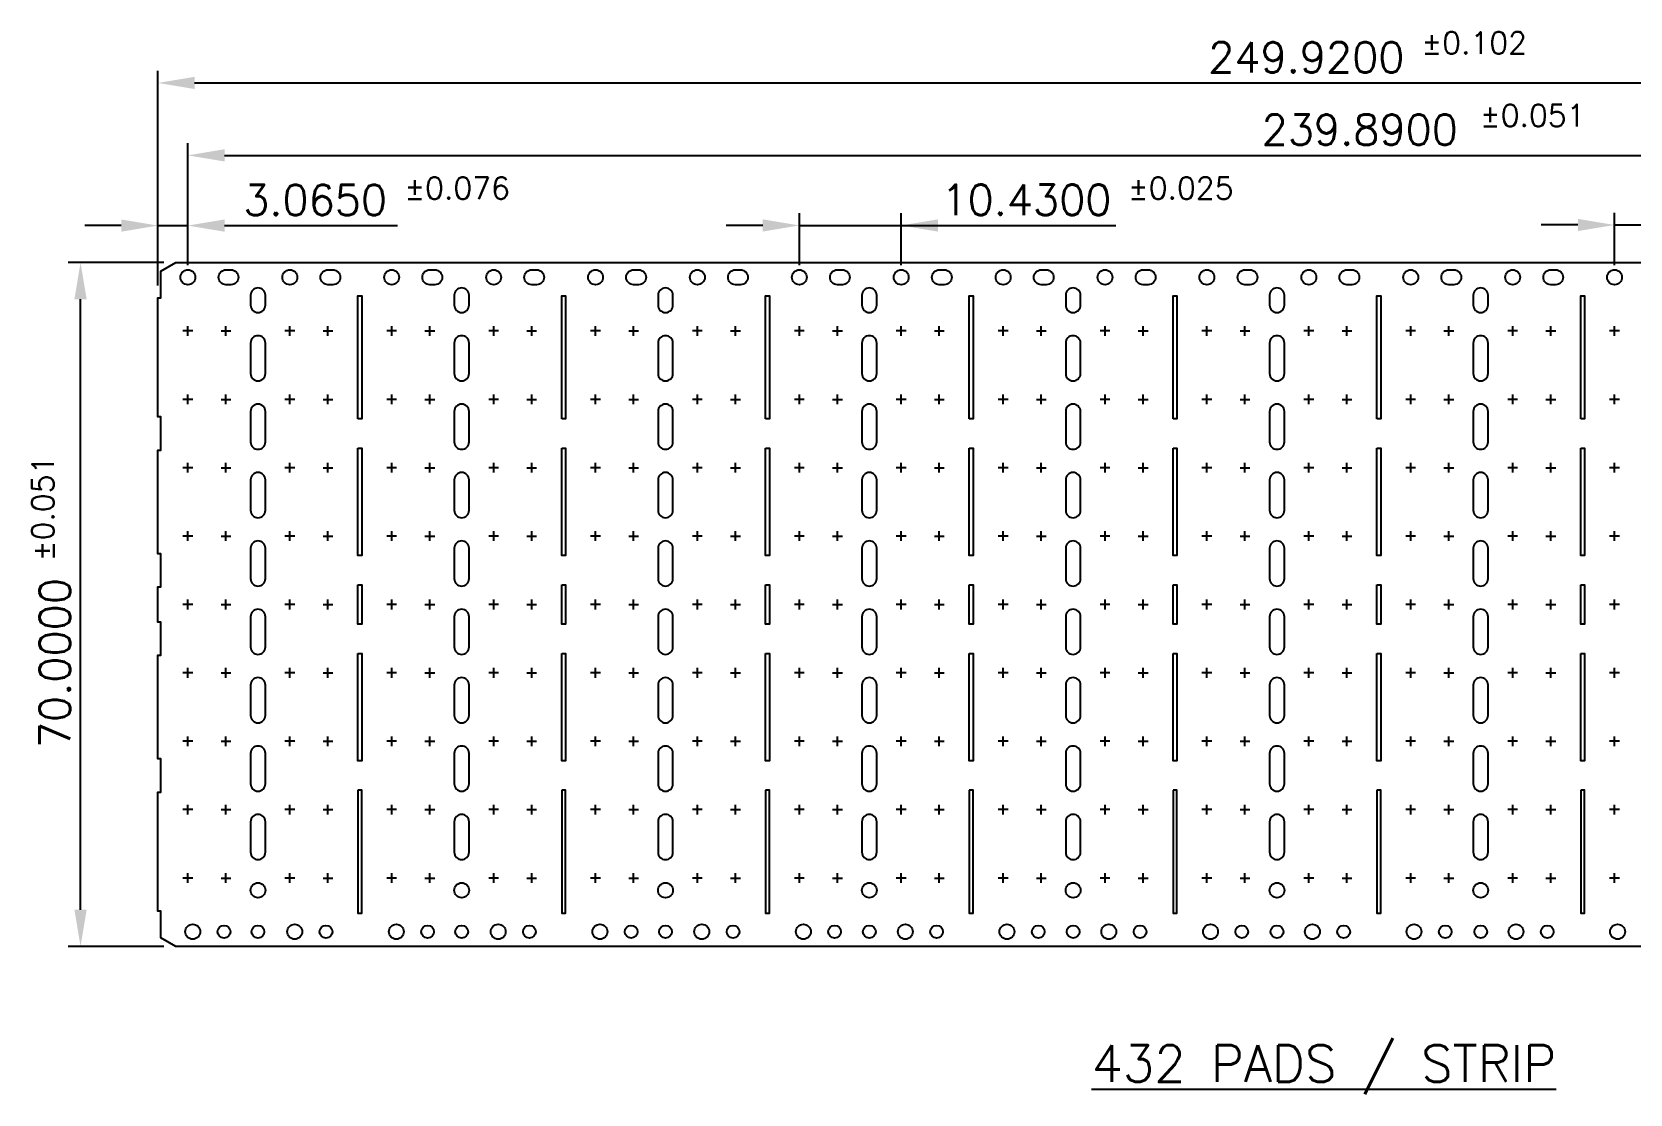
# Model space of a CAD drawing. Extents: x -357 to 49, y -247 to 73.
# Drawn here: x -357 to -226.2, y -247 to -160 of the extents above; entities that cross this region are included whole.
import ezdxf
from ezdxf.lldxf.tags import DXFTag

# ---------------------------------------------------------------- set-up
doc = ezdxf.new("R2010")
doc.units = 0
doc.header["$LTSCALE"] = 20
doc.header["$MEASUREMENT"] = 0
doc.layers.add('CEN', color=1, linetype='CENTER')
doc.layers.add('DIM', color=161, linetype='Continuous')
doc.layers.add('LF', color=7, linetype='Continuous', lineweight=25)
doc.styles.add('SIMPLEX', font='SIMPLEX.shx', dxfattribs={"height": 0.05})
tags = doc.linetypes.add('CENTER', pattern=[2, 1.25, -0.25, 0.25, -0.25]).pattern_tags.tags
tags[10:11] = [DXFTag(74, 4), DXFTag(75, 0), DXFTag(340, '0'), DXFTag(46, 1.0), DXFTag(50, 0.0), DXFTag(44, 0.0), DXFTag(45, 0.0)]
tags[8:9] = [DXFTag(74, 4), DXFTag(75, 0), DXFTag(340, '0'), DXFTag(46, 1.0), DXFTag(50, 0.0), DXFTag(44, 0.0), DXFTag(45, 0.0)]
tags[6:7] = [DXFTag(74, 4), DXFTag(75, 0), DXFTag(340, '0'), DXFTag(46, 1.0), DXFTag(50, 0.0), DXFTag(44, 0.0), DXFTag(45, 0.0)]
tags[4:5] = [DXFTag(74, 4), DXFTag(75, 0), DXFTag(340, '0'), DXFTag(46, 1.0), DXFTag(50, 0.0), DXFTag(44, 0.0), DXFTag(45, 0.0)]

msp = doc.modelspace()

# ---------------------------------------------------------------- linework, layer by layer
at = {"layer": 'CEN'}
for p, q in [((-343.84, -184.49), (-344.64, -184.49)), ((-344.24, -184.89), (-344.24, -184.09)), ((-341.52, -184.49), (-340.72, -184.49)), ((-341.12, -184.89), (-341.12, -184.09)), ((-335.49, -184.49), (-336.29, -184.49)), ((-335.89, -184.89), (-335.89, -184.09)), ((-333.17, -184.49), (-332.37, -184.49)), ((-332.77, -184.89), (-332.77, -184.09)), ((-327.15, -184.49), (-327.95, -184.49)), ((-327.55, -184.89), (-327.55, -184.09)), ((-324.83, -184.49), (-324.03, -184.49)), ((-324.43, -184.89), (-324.43, -184.09)), ((-318.8, -184.49), (-319.6, -184.49)), ((-319.2, -184.89), (-319.2, -184.09)), ((-316.48, -184.49), (-315.68, -184.49)), ((-316.08, -184.89), (-316.08, -184.09)), ((-310.46, -184.49), (-311.26, -184.49)), ((-310.86, -184.89), (-310.86, -184.09)), ((-308.14, -184.49), (-307.34, -184.49)), ((-307.74, -184.89), (-307.74, -184.09)), ((-302.12, -184.49), (-302.92, -184.49)), ((-302.52, -184.89), (-302.52, -184.09)), ((-299.8, -184.49), (-299, -184.49)), ((-299.4, -184.89), (-299.4, -184.09)), ((-293.77, -184.49), (-294.57, -184.49)), ((-294.17, -184.89), (-294.17, -184.09)), ((-291.45, -184.49), (-290.65, -184.49)), ((-291.05, -184.89), (-291.05, -184.09)), ((-285.43, -184.49), (-286.23, -184.49)), ((-285.83, -184.89), (-285.83, -184.09)), ((-283.11, -184.49), (-282.31, -184.49)), ((-282.71, -184.89), (-282.71, -184.09)), ((-277.08, -184.49), (-277.88, -184.49)), ((-277.48, -184.89), (-277.48, -184.09)), ((-274.76, -184.49), (-273.96, -184.49)), ((-274.36, -184.89), (-274.36, -184.09)), ((-268.74, -184.49), (-269.54, -184.49)), ((-269.14, -184.89), (-269.14, -184.09)), ((-266.42, -184.49), (-265.62, -184.49)), ((-266.02, -184.89), (-266.02, -184.09)), ((-260.4, -184.49), (-261.2, -184.49)), ((-260.8, -184.89), (-260.8, -184.09)), ((-258.08, -184.49), (-257.28, -184.49)), ((-257.68, -184.89), (-257.68, -184.09)), ((-252.05, -184.49), (-252.85, -184.49)), ((-252.45, -184.89), (-252.45, -184.09)), ((-249.73, -184.49), (-248.93, -184.49)), ((-249.33, -184.89), (-249.33, -184.09)), ((-243.71, -184.49), (-244.51, -184.49)), ((-244.11, -184.89), (-244.11, -184.09)), ((-241.39, -184.49), (-240.59, -184.49)), ((-240.99, -184.89), (-240.99, -184.09)), ((-235.36, -184.49), (-236.16, -184.49)), ((-235.76, -184.89), (-235.76, -184.09)), ((-233.04, -184.49), (-232.24, -184.49)), ((-232.64, -184.89), (-232.64, -184.09)), ((-227.02, -184.49), (-227.82, -184.49)), ((-227.42, -184.89), (-227.42, -184.09)), ((-344.24, -190.49), (-344.24, -189.69)), ((-341.12, -190.49), (-341.12, -189.69)), ((-335.89, -190.49), (-335.89, -189.69)), ((-332.77, -190.49), (-332.77, -189.69)), ((-327.55, -190.49), (-327.55, -189.69)), ((-324.43, -190.49), (-324.43, -189.69)), ((-319.2, -190.49), (-319.2, -189.69)), ((-316.08, -190.49), (-316.08, -189.69)), ((-310.86, -190.49), (-310.86, -189.69)), ((-307.74, -190.49), (-307.74, -189.69)), ((-302.52, -190.49), (-302.52, -189.69)), ((-299.4, -190.49), (-299.4, -189.69)), ((-294.17, -190.49), (-294.17, -189.69)), ((-291.05, -190.49), (-291.05, -189.69)), ((-285.83, -190.49), (-285.83, -189.69)), ((-282.71, -190.49), (-282.71, -189.69)), ((-277.48, -190.49), (-277.48, -189.69)), ((-274.36, -190.49), (-274.36, -189.69)), ((-269.14, -190.49), (-269.14, -189.69)), ((-266.02, -190.49), (-266.02, -189.69)), ((-260.8, -190.49), (-260.8, -189.69)), ((-257.68, -190.49), (-257.68, -189.69)), ((-252.45, -190.49), (-252.45, -189.69)), ((-249.33, -190.49), (-249.33, -189.69)), ((-244.11, -190.49), (-244.11, -189.69)), ((-240.99, -190.49), (-240.99, -189.69)), ((-235.76, -190.49), (-235.76, -189.69)), ((-232.64, -190.49), (-232.64, -189.69)), ((-227.42, -190.49), (-227.42, -189.69)), ((-343.84, -190.09), (-344.64, -190.09)), ((-341.52, -190.09), (-340.72, -190.09)), ((-335.49, -190.09), (-336.29, -190.09)), ((-333.17, -190.09), (-332.37, -190.09)), ((-327.15, -190.09), (-327.95, -190.09)), ((-324.83, -190.09), (-324.03, -190.09)), ((-318.8, -190.09), (-319.6, -190.09)), ((-316.48, -190.09), (-315.68, -190.09)), ((-310.46, -190.09), (-311.26, -190.09)), ((-308.14, -190.09), (-307.34, -190.09)), ((-302.12, -190.09), (-302.92, -190.09)), ((-299.8, -190.09), (-299, -190.09)), ((-293.77, -190.09), (-294.57, -190.09)), ((-291.45, -190.09), (-290.65, -190.09)), ((-285.43, -190.09), (-286.23, -190.09)), ((-283.11, -190.09), (-282.31, -190.09)), ((-277.08, -190.09), (-277.88, -190.09)), ((-274.76, -190.09), (-273.96, -190.09)), ((-268.74, -190.09), (-269.54, -190.09)), ((-266.42, -190.09), (-265.62, -190.09)), ((-260.4, -190.09), (-261.2, -190.09)), ((-258.08, -190.09), (-257.28, -190.09)), ((-252.05, -190.09), (-252.85, -190.09)), ((-249.73, -190.09), (-248.93, -190.09)), ((-243.71, -190.09), (-244.51, -190.09)), ((-241.39, -190.09), (-240.59, -190.09)), ((-235.36, -190.09), (-236.16, -190.09)), ((-233.04, -190.09), (-232.24, -190.09)), ((-227.02, -190.09), (-227.82, -190.09)), ((-343.84, -195.69), (-344.64, -195.69)), ((-344.24, -196.09), (-344.24, -195.29)), ((-341.52, -195.69), (-340.72, -195.69)), ((-341.12, -196.09), (-341.12, -195.29)), ((-335.49, -195.69), (-336.29, -195.69)), ((-335.89, -196.09), (-335.89, -195.29)), ((-333.17, -195.69), (-332.37, -195.69)), ((-332.77, -196.09), (-332.77, -195.29)), ((-327.15, -195.69), (-327.95, -195.69)), ((-327.55, -196.09), (-327.55, -195.29)), ((-324.83, -195.69), (-324.03, -195.69)), ((-324.43, -196.09), (-324.43, -195.29)), ((-318.8, -195.69), (-319.6, -195.69)), ((-319.2, -196.09), (-319.2, -195.29)), ((-316.48, -195.69), (-315.68, -195.69)), ((-316.08, -196.09), (-316.08, -195.29)), ((-310.46, -195.69), (-311.26, -195.69)), ((-310.86, -196.09), (-310.86, -195.29)), ((-308.14, -195.69), (-307.34, -195.69)), ((-307.74, -196.09), (-307.74, -195.29)), ((-302.12, -195.69), (-302.92, -195.69)), ((-302.52, -196.09), (-302.52, -195.29)), ((-299.8, -195.69), (-299, -195.69)), ((-299.4, -196.09), (-299.4, -195.29)), ((-293.77, -195.69), (-294.57, -195.69)), ((-294.17, -196.09), (-294.17, -195.29)), ((-291.45, -195.69), (-290.65, -195.69)), ((-291.05, -196.09), (-291.05, -195.29)), ((-285.43, -195.69), (-286.23, -195.69)), ((-285.83, -196.09), (-285.83, -195.29)), ((-283.11, -195.69), (-282.31, -195.69)), ((-282.71, -196.09), (-282.71, -195.29)), ((-277.08, -195.69), (-277.88, -195.69)), ((-277.48, -196.09), (-277.48, -195.29)), ((-274.76, -195.69), (-273.96, -195.69)), ((-274.36, -196.09), (-274.36, -195.29)), ((-268.74, -195.69), (-269.54, -195.69)), ((-269.14, -196.09), (-269.14, -195.29)), ((-266.42, -195.69), (-265.62, -195.69)), ((-266.02, -196.09), (-266.02, -195.29)), ((-260.4, -195.69), (-261.2, -195.69)), ((-260.8, -196.09), (-260.8, -195.29)), ((-258.08, -195.69), (-257.28, -195.69)), ((-257.68, -196.09), (-257.68, -195.29)), ((-252.05, -195.69), (-252.85, -195.69)), ((-252.45, -196.09), (-252.45, -195.29)), ((-249.73, -195.69), (-248.93, -195.69)), ((-249.33, -196.09), (-249.33, -195.29)), ((-243.71, -195.69), (-244.51, -195.69)), ((-244.11, -196.09), (-244.11, -195.29)), ((-241.39, -195.69), (-240.59, -195.69)), ((-240.99, -196.09), (-240.99, -195.29)), ((-235.36, -195.69), (-236.16, -195.69)), ((-235.76, -196.09), (-235.76, -195.29)), ((-233.04, -195.69), (-232.24, -195.69)), ((-232.64, -196.09), (-232.64, -195.29)), ((-227.02, -195.69), (-227.82, -195.69)), ((-227.42, -196.09), (-227.42, -195.29)), ((-343.84, -201.29), (-344.64, -201.29)), ((-344.24, -201.69), (-344.24, -200.89)), ((-341.52, -201.29), (-340.72, -201.29)), ((-341.12, -201.69), (-341.12, -200.89)), ((-335.49, -201.29), (-336.29, -201.29)), ((-335.89, -201.69), (-335.89, -200.89)), ((-333.17, -201.29), (-332.37, -201.29)), ((-332.77, -201.69), (-332.77, -200.89)), ((-327.15, -201.29), (-327.95, -201.29)), ((-327.55, -201.69), (-327.55, -200.89)), ((-324.83, -201.29), (-324.03, -201.29)), ((-324.43, -201.69), (-324.43, -200.89)), ((-318.8, -201.29), (-319.6, -201.29)), ((-319.2, -201.69), (-319.2, -200.89)), ((-316.48, -201.29), (-315.68, -201.29)), ((-316.08, -201.69), (-316.08, -200.89)), ((-310.46, -201.29), (-311.26, -201.29)), ((-310.86, -201.69), (-310.86, -200.89)), ((-308.14, -201.29), (-307.34, -201.29)), ((-307.74, -201.69), (-307.74, -200.89)), ((-302.12, -201.29), (-302.92, -201.29)), ((-302.52, -201.69), (-302.52, -200.89)), ((-299.8, -201.29), (-299, -201.29)), ((-299.4, -201.69), (-299.4, -200.89)), ((-293.77, -201.29), (-294.57, -201.29)), ((-294.17, -201.69), (-294.17, -200.89)), ((-291.45, -201.29), (-290.65, -201.29)), ((-291.05, -201.69), (-291.05, -200.89)), ((-285.43, -201.29), (-286.23, -201.29)), ((-285.83, -201.69), (-285.83, -200.89)), ((-283.11, -201.29), (-282.31, -201.29)), ((-282.71, -201.69), (-282.71, -200.89)), ((-277.08, -201.29), (-277.88, -201.29)), ((-277.48, -201.69), (-277.48, -200.89)), ((-274.76, -201.29), (-273.96, -201.29)), ((-274.36, -201.69), (-274.36, -200.89)), ((-268.74, -201.29), (-269.54, -201.29)), ((-269.14, -201.69), (-269.14, -200.89)), ((-266.42, -201.29), (-265.62, -201.29)), ((-266.02, -201.69), (-266.02, -200.89)), ((-260.4, -201.29), (-261.2, -201.29)), ((-260.8, -201.69), (-260.8, -200.89)), ((-258.08, -201.29), (-257.28, -201.29)), ((-257.68, -201.69), (-257.68, -200.89)), ((-252.05, -201.29), (-252.85, -201.29)), ((-252.45, -201.69), (-252.45, -200.89)), ((-249.73, -201.29), (-248.93, -201.29)), ((-249.33, -201.69), (-249.33, -200.89)), ((-243.71, -201.29), (-244.51, -201.29)), ((-244.11, -201.69), (-244.11, -200.89)), ((-241.39, -201.29), (-240.59, -201.29)), ((-240.99, -201.69), (-240.99, -200.89)), ((-235.36, -201.29), (-236.16, -201.29)), ((-235.76, -201.69), (-235.76, -200.89)), ((-233.04, -201.29), (-232.24, -201.29)), ((-232.64, -201.69), (-232.64, -200.89)), ((-227.02, -201.29), (-227.82, -201.29)), ((-227.42, -201.69), (-227.42, -200.89)), ((-344.24, -207.29), (-344.24, -206.49)), ((-341.12, -207.29), (-341.12, -206.49)), ((-335.89, -207.29), (-335.89, -206.49)), ((-332.77, -207.29), (-332.77, -206.49)), ((-327.55, -207.29), (-327.55, -206.49)), ((-324.43, -207.29), (-324.43, -206.49)), ((-319.2, -207.29), (-319.2, -206.49)), ((-316.08, -207.29), (-316.08, -206.49)), ((-310.86, -207.29), (-310.86, -206.49)), ((-307.74, -207.29), (-307.74, -206.49)), ((-302.52, -207.29), (-302.52, -206.49)), ((-299.4, -207.29), (-299.4, -206.49)), ((-294.17, -207.29), (-294.17, -206.49)), ((-291.05, -207.29), (-291.05, -206.49)), ((-285.83, -207.29), (-285.83, -206.49)), ((-282.71, -207.29), (-282.71, -206.49)), ((-277.48, -207.29), (-277.48, -206.49)), ((-274.36, -207.29), (-274.36, -206.49)), ((-269.14, -207.29), (-269.14, -206.49)), ((-266.02, -207.29), (-266.02, -206.49)), ((-260.8, -207.29), (-260.8, -206.49)), ((-257.68, -207.29), (-257.68, -206.49)), ((-252.45, -207.29), (-252.45, -206.49)), ((-249.33, -207.29), (-249.33, -206.49)), ((-244.11, -207.29), (-244.11, -206.49)), ((-240.99, -207.29), (-240.99, -206.49)), ((-235.76, -207.29), (-235.76, -206.49)), ((-232.64, -207.29), (-232.64, -206.49)), ((-227.42, -207.29), (-227.42, -206.49)), ((-343.84, -206.89), (-344.64, -206.89)), ((-341.52, -206.89), (-340.72, -206.89)), ((-335.49, -206.89), (-336.29, -206.89)), ((-333.17, -206.89), (-332.37, -206.89)), ((-327.15, -206.89), (-327.95, -206.89)), ((-324.83, -206.89), (-324.03, -206.89)), ((-318.8, -206.89), (-319.6, -206.89)), ((-316.48, -206.89), (-315.68, -206.89)), ((-310.46, -206.89), (-311.26, -206.89)), ((-308.14, -206.89), (-307.34, -206.89)), ((-302.12, -206.89), (-302.92, -206.89)), ((-299.8, -206.89), (-299, -206.89)), ((-293.77, -206.89), (-294.57, -206.89)), ((-291.45, -206.89), (-290.65, -206.89)), ((-285.43, -206.89), (-286.23, -206.89)), ((-283.11, -206.89), (-282.31, -206.89)), ((-277.08, -206.89), (-277.88, -206.89)), ((-274.76, -206.89), (-273.96, -206.89)), ((-268.74, -206.89), (-269.54, -206.89)), ((-266.42, -206.89), (-265.62, -206.89)), ((-260.4, -206.89), (-261.2, -206.89)), ((-258.08, -206.89), (-257.28, -206.89)), ((-252.05, -206.89), (-252.85, -206.89)), ((-249.73, -206.89), (-248.93, -206.89)), ((-243.71, -206.89), (-244.51, -206.89)), ((-241.39, -206.89), (-240.59, -206.89)), ((-235.36, -206.89), (-236.16, -206.89)), ((-233.04, -206.89), (-232.24, -206.89)), ((-227.02, -206.89), (-227.82, -206.89)), ((-343.84, -212.49), (-344.64, -212.49)), ((-344.24, -212.89), (-344.24, -212.09)), ((-341.52, -212.49), (-340.72, -212.49)), ((-341.12, -212.89), (-341.12, -212.09)), ((-335.49, -212.49), (-336.29, -212.49)), ((-335.89, -212.89), (-335.89, -212.09)), ((-333.17, -212.49), (-332.37, -212.49)), ((-332.77, -212.89), (-332.77, -212.09)), ((-327.15, -212.49), (-327.95, -212.49)), ((-327.55, -212.89), (-327.55, -212.09)), ((-324.83, -212.49), (-324.03, -212.49)), ((-324.43, -212.89), (-324.43, -212.09)), ((-318.8, -212.49), (-319.6, -212.49)), ((-319.2, -212.89), (-319.2, -212.09)), ((-316.48, -212.49), (-315.68, -212.49)), ((-316.08, -212.89), (-316.08, -212.09)), ((-310.46, -212.49), (-311.26, -212.49)), ((-310.86, -212.89), (-310.86, -212.09)), ((-308.14, -212.49), (-307.34, -212.49)), ((-307.74, -212.89), (-307.74, -212.09)), ((-302.12, -212.49), (-302.92, -212.49)), ((-302.52, -212.89), (-302.52, -212.09)), ((-299.8, -212.49), (-299, -212.49)), ((-299.4, -212.89), (-299.4, -212.09)), ((-293.77, -212.49), (-294.57, -212.49)), ((-294.17, -212.89), (-294.17, -212.09)), ((-291.45, -212.49), (-290.65, -212.49)), ((-291.05, -212.89), (-291.05, -212.09)), ((-285.43, -212.49), (-286.23, -212.49)), ((-285.83, -212.89), (-285.83, -212.09)), ((-283.11, -212.49), (-282.31, -212.49)), ((-282.71, -212.89), (-282.71, -212.09)), ((-277.08, -212.49), (-277.88, -212.49)), ((-277.48, -212.89), (-277.48, -212.09)), ((-274.76, -212.49), (-273.96, -212.49)), ((-274.36, -212.89), (-274.36, -212.09)), ((-268.74, -212.49), (-269.54, -212.49)), ((-269.14, -212.89), (-269.14, -212.09)), ((-266.42, -212.49), (-265.62, -212.49)), ((-266.02, -212.89), (-266.02, -212.09)), ((-260.4, -212.49), (-261.2, -212.49)), ((-260.8, -212.89), (-260.8, -212.09)), ((-258.08, -212.49), (-257.28, -212.49)), ((-257.68, -212.89), (-257.68, -212.09)), ((-252.05, -212.49), (-252.85, -212.49)), ((-252.45, -212.89), (-252.45, -212.09)), ((-249.73, -212.49), (-248.93, -212.49)), ((-249.33, -212.89), (-249.33, -212.09)), ((-243.71, -212.49), (-244.51, -212.49)), ((-244.11, -212.89), (-244.11, -212.09)), ((-241.39, -212.49), (-240.59, -212.49)), ((-240.99, -212.89), (-240.99, -212.09)), ((-235.36, -212.49), (-236.16, -212.49)), ((-235.76, -212.89), (-235.76, -212.09)), ((-233.04, -212.49), (-232.24, -212.49)), ((-232.64, -212.89), (-232.64, -212.09)), ((-227.02, -212.49), (-227.82, -212.49)), ((-227.42, -212.89), (-227.42, -212.09)), ((-343.84, -218.09), (-344.64, -218.09)), ((-344.24, -218.49), (-344.24, -217.69)), ((-341.52, -218.09), (-340.72, -218.09)), ((-341.12, -218.49), (-341.12, -217.69)), ((-335.49, -218.09), (-336.29, -218.09)), ((-335.89, -218.49), (-335.89, -217.69)), ((-333.17, -218.09), (-332.37, -218.09)), ((-332.77, -218.49), (-332.77, -217.69)), ((-327.15, -218.09), (-327.95, -218.09)), ((-327.55, -218.49), (-327.55, -217.69)), ((-324.83, -218.09), (-324.03, -218.09)), ((-324.43, -218.49), (-324.43, -217.69)), ((-318.8, -218.09), (-319.6, -218.09)), ((-319.2, -218.49), (-319.2, -217.69)), ((-316.48, -218.09), (-315.68, -218.09)), ((-316.08, -218.49), (-316.08, -217.69)), ((-310.46, -218.09), (-311.26, -218.09)), ((-310.86, -218.49), (-310.86, -217.69)), ((-308.14, -218.09), (-307.34, -218.09)), ((-307.74, -218.49), (-307.74, -217.69)), ((-302.12, -218.09), (-302.92, -218.09)), ((-302.52, -218.49), (-302.52, -217.69)), ((-299.8, -218.09), (-299, -218.09)), ((-299.4, -218.49), (-299.4, -217.69)), ((-293.77, -218.09), (-294.57, -218.09)), ((-294.17, -218.49), (-294.17, -217.69)), ((-291.45, -218.09), (-290.65, -218.09)), ((-291.05, -218.49), (-291.05, -217.69)), ((-285.43, -218.09), (-286.23, -218.09)), ((-285.83, -218.49), (-285.83, -217.69)), ((-283.11, -218.09), (-282.31, -218.09)), ((-282.71, -218.49), (-282.71, -217.69)), ((-277.08, -218.09), (-277.88, -218.09)), ((-277.48, -218.49), (-277.48, -217.69)), ((-274.76, -218.09), (-273.96, -218.09)), ((-274.36, -218.49), (-274.36, -217.69)), ((-268.74, -218.09), (-269.54, -218.09)), ((-269.14, -218.49), (-269.14, -217.69)), ((-266.42, -218.09), (-265.62, -218.09)), ((-266.02, -218.49), (-266.02, -217.69)), ((-260.4, -218.09), (-261.2, -218.09)), ((-260.8, -218.49), (-260.8, -217.69)), ((-258.08, -218.09), (-257.28, -218.09)), ((-257.68, -218.49), (-257.68, -217.69)), ((-252.05, -218.09), (-252.85, -218.09)), ((-252.45, -218.49), (-252.45, -217.69)), ((-249.73, -218.09), (-248.93, -218.09)), ((-249.33, -218.49), (-249.33, -217.69)), ((-243.71, -218.09), (-244.51, -218.09)), ((-244.11, -218.49), (-244.11, -217.69)), ((-241.39, -218.09), (-240.59, -218.09)), ((-240.99, -218.49), (-240.99, -217.69)), ((-235.36, -218.09), (-236.16, -218.09)), ((-235.76, -218.49), (-235.76, -217.69)), ((-233.04, -218.09), (-232.24, -218.09)), ((-232.64, -218.49), (-232.64, -217.69)), ((-227.02, -218.09), (-227.82, -218.09)), ((-227.42, -218.49), (-227.42, -217.69)), ((-343.84, -223.69), (-344.64, -223.69)), ((-344.24, -224.09), (-344.24, -223.29)), ((-341.52, -223.69), (-340.72, -223.69)), ((-341.12, -224.09), (-341.12, -223.29)), ((-335.49, -223.69), (-336.29, -223.69)), ((-335.89, -224.09), (-335.89, -223.29)), ((-333.17, -223.69), (-332.37, -223.69)), ((-332.77, -224.09), (-332.77, -223.29)), ((-327.15, -223.69), (-327.95, -223.69)), ((-327.55, -224.09), (-327.55, -223.29)), ((-324.83, -223.69), (-324.03, -223.69)), ((-324.43, -224.09), (-324.43, -223.29)), ((-318.8, -223.69), (-319.6, -223.69)), ((-319.2, -224.09), (-319.2, -223.29)), ((-316.48, -223.69), (-315.68, -223.69)), ((-316.08, -224.09), (-316.08, -223.29)), ((-310.46, -223.69), (-311.26, -223.69)), ((-310.86, -224.09), (-310.86, -223.29)), ((-308.14, -223.69), (-307.34, -223.69)), ((-307.74, -224.09), (-307.74, -223.29)), ((-302.12, -223.69), (-302.92, -223.69)), ((-302.52, -224.09), (-302.52, -223.29)), ((-299.8, -223.69), (-299, -223.69)), ((-299.4, -224.09), (-299.4, -223.29)), ((-293.77, -223.69), (-294.57, -223.69)), ((-294.17, -224.09), (-294.17, -223.29)), ((-291.45, -223.69), (-290.65, -223.69)), ((-291.05, -224.09), (-291.05, -223.29)), ((-285.43, -223.69), (-286.23, -223.69)), ((-285.83, -224.09), (-285.83, -223.29)), ((-283.11, -223.69), (-282.31, -223.69)), ((-282.71, -224.09), (-282.71, -223.29)), ((-277.08, -223.69), (-277.88, -223.69)), ((-277.48, -224.09), (-277.48, -223.29)), ((-274.76, -223.69), (-273.96, -223.69)), ((-274.36, -224.09), (-274.36, -223.29)), ((-268.74, -223.69), (-269.54, -223.69)), ((-269.14, -224.09), (-269.14, -223.29)), ((-266.42, -223.69), (-265.62, -223.69)), ((-266.02, -224.09), (-266.02, -223.29)), ((-260.4, -223.69), (-261.2, -223.69)), ((-260.8, -224.09), (-260.8, -223.29)), ((-258.08, -223.69), (-257.28, -223.69)), ((-257.68, -224.09), (-257.68, -223.29)), ((-252.05, -223.69), (-252.85, -223.69)), ((-252.45, -224.09), (-252.45, -223.29)), ((-249.73, -223.69), (-248.93, -223.69)), ((-249.33, -224.09), (-249.33, -223.29)), ((-243.71, -223.69), (-244.51, -223.69)), ((-244.11, -224.09), (-244.11, -223.29)), ((-241.39, -223.69), (-240.59, -223.69)), ((-240.99, -224.09), (-240.99, -223.29)), ((-235.36, -223.69), (-236.16, -223.69)), ((-235.76, -224.09), (-235.76, -223.29)), ((-233.04, -223.69), (-232.24, -223.69)), ((-232.64, -224.09), (-232.64, -223.29)), ((-227.02, -223.69), (-227.82, -223.69)), ((-227.42, -224.09), (-227.42, -223.29)), ((-344.24, -229.69), (-344.24, -228.89)), ((-341.12, -229.69), (-341.12, -228.89)), ((-335.89, -229.69), (-335.89, -228.89)), ((-332.77, -229.69), (-332.77, -228.89)), ((-327.55, -229.69), (-327.55, -228.89)), ((-324.43, -229.69), (-324.43, -228.89)), ((-319.2, -229.69), (-319.2, -228.89)), ((-316.08, -229.69), (-316.08, -228.89)), ((-310.86, -229.69), (-310.86, -228.89)), ((-307.74, -229.69), (-307.74, -228.89)), ((-302.52, -229.69), (-302.52, -228.89)), ((-299.4, -229.69), (-299.4, -228.89)), ((-294.17, -229.69), (-294.17, -228.89)), ((-291.05, -229.69), (-291.05, -228.89)), ((-285.83, -229.69), (-285.83, -228.89)), ((-282.71, -229.69), (-282.71, -228.89)), ((-277.48, -229.69), (-277.48, -228.89)), ((-274.36, -229.69), (-274.36, -228.89)), ((-269.14, -229.69), (-269.14, -228.89)), ((-266.02, -229.69), (-266.02, -228.89)), ((-260.8, -229.69), (-260.8, -228.89)), ((-257.68, -229.69), (-257.68, -228.89)), ((-252.45, -229.69), (-252.45, -228.89)), ((-249.33, -229.69), (-249.33, -228.89)), ((-244.11, -229.69), (-244.11, -228.89)), ((-240.99, -229.69), (-240.99, -228.89)), ((-235.76, -229.69), (-235.76, -228.89)), ((-232.64, -229.69), (-232.64, -228.89)), ((-227.42, -229.69), (-227.42, -228.89)), ((-343.84, -229.29), (-344.64, -229.29)), ((-341.52, -229.29), (-340.72, -229.29)), ((-335.49, -229.29), (-336.29, -229.29)), ((-333.17, -229.29), (-332.37, -229.29)), ((-327.15, -229.29), (-327.95, -229.29)), ((-324.83, -229.29), (-324.03, -229.29)), ((-318.8, -229.29), (-319.6, -229.29)), ((-316.48, -229.29), (-315.68, -229.29)), ((-310.46, -229.29), (-311.26, -229.29)), ((-308.14, -229.29), (-307.34, -229.29)), ((-302.12, -229.29), (-302.92, -229.29)), ((-299.8, -229.29), (-299, -229.29)), ((-293.77, -229.29), (-294.57, -229.29)), ((-291.45, -229.29), (-290.65, -229.29)), ((-285.43, -229.29), (-286.23, -229.29)), ((-283.11, -229.29), (-282.31, -229.29)), ((-277.08, -229.29), (-277.88, -229.29)), ((-274.76, -229.29), (-273.96, -229.29)), ((-268.74, -229.29), (-269.54, -229.29)), ((-266.42, -229.29), (-265.62, -229.29)), ((-260.4, -229.29), (-261.2, -229.29)), ((-258.08, -229.29), (-257.28, -229.29)), ((-252.05, -229.29), (-252.85, -229.29)), ((-249.73, -229.29), (-248.93, -229.29)), ((-243.71, -229.29), (-244.51, -229.29)), ((-241.39, -229.29), (-240.59, -229.29)), ((-235.36, -229.29), (-236.16, -229.29)), ((-233.04, -229.29), (-232.24, -229.29)), ((-227.02, -229.29), (-227.82, -229.29))]:
    msp.add_line(p, q, dxfattribs=at)
at = {"layer": 'DIM'}
for p, q in [((-346.69, -180.77), (-346.69, -163.18)), ((-343.69, -164.18), (-149.75, -164.18)), ((-344.24, -179.09), (-344.24, -169.11)), ((-341.24, -170.11), (-155.32, -170.11)), ((-346.69, -180.77), (-346.69, -174.86)), ((-344.24, -179.09), (-344.24, -174.86)), ((-294.17, -179.09), (-294.17, -174.85)), ((-285.83, -179.09), (-285.83, -174.85)), ((-227.42, -179.09), (-227.42, -174.81)), ((-349.69, -175.86), (-352.69, -175.86)), ((-346.69, -175.86), (-344.24, -175.86)), ((-341.24, -175.86), (-327.07, -175.86)), ((-297.17, -175.85), (-300.17, -175.85)), ((-294.17, -175.85), (-285.83, -175.85)), ((-285.83, -175.85), (-268.26, -175.85)), ((-230.42, -175.81), (-233.42, -175.81)), ((-227.42, -175.81), (-210.73, -175.81)), ((-346.22, -178.89), (-354.03, -178.89)), ((-353.03, -231.89), (-353.03, -181.89)), ((-346.22, -234.89), (-354.03, -234.89))]:
    msp.add_line(p, q, dxfattribs=at)
for points in [[(-346.69, -164.18), (-343.69, -164.68), (-343.69, -163.68)], [(-344.24, -170.11), (-341.24, -170.61), (-341.24, -169.61)], [(-227.42, -175.81), (-230.42, -176.31), (-230.42, -175.31)], [(-346.69, -175.86), (-349.69, -176.36), (-349.69, -175.36)], [(-344.24, -175.86), (-341.24, -176.36), (-341.24, -175.36)], [(-294.17, -175.85), (-297.17, -176.35), (-297.17, -175.35)], [(-285.83, -175.85), (-282.83, -176.35), (-282.83, -175.35)], [(-353.03, -178.89), (-352.53, -181.89), (-353.53, -181.89)], [(-353.03, -234.89), (-352.53, -231.89), (-353.53, -231.89)]]:
    msp.add_solid(points, dxfattribs=at)
at = {"layer": 'LF'}
msp.add_lwpolyline([(-148.22, -234.89), (-345.22, -234.89), (-346.45, -234.18), (-346.45, -232.01), (-346.69, -232.01), (-346.69, -222.25), (-346.45, -222.25), (-346.45, -219.53), (-346.69, -219.53), (-346.69, -211.05), (-346.45, -211.05), (-346.45, -208.33), (-346.69, -208.33), (-346.69, -205.45), (-346.45, -205.45), (-346.45, -202.73), (-346.69, -202.73), (-346.69, -194.25), (-346.45, -194.25), (-346.45, -191.53), (-346.69, -191.53), (-346.69, -181.77), (-346.45, -181.77), (-346.45, -179.6), (-345.22, -178.89), (-148.22, -178.89)], dxfattribs=at)
for points in [[(-341.12, -179.48), (-340.71, -179.48, -1), (-340.71, -180.7), (-341.12, -180.7, -1)], [(-332.77, -179.48), (-332.37, -179.48, -1), (-332.37, -180.7), (-332.77, -180.7, -1)], [(-324.43, -179.48), (-324.02, -179.48, -1), (-324.02, -180.7), (-324.43, -180.7, -1)], [(-316.08, -179.48), (-315.68, -179.48, -1), (-315.68, -180.7), (-316.08, -180.7, -1)], [(-307.74, -179.48), (-307.33, -179.48, -1), (-307.33, -180.7), (-307.74, -180.7, -1)], [(-299.4, -179.48), (-298.99, -179.48, -1), (-298.99, -180.7), (-299.4, -180.7, -1)], [(-291.05, -179.48), (-290.65, -179.48, -1), (-290.65, -180.7), (-291.05, -180.7, -1)], [(-282.71, -179.48), (-282.3, -179.48, -1), (-282.3, -180.7), (-282.71, -180.7, -1)], [(-274.36, -179.48), (-273.96, -179.48, -1), (-273.96, -180.7), (-274.36, -180.7, -1)], [(-266.02, -179.48), (-265.61, -179.48, -1), (-265.61, -180.7), (-266.02, -180.7, -1)], [(-257.68, -179.48), (-257.27, -179.48, -1), (-257.27, -180.7), (-257.68, -180.7, -1)], [(-249.33, -179.48), (-248.93, -179.48, -1), (-248.93, -180.7), (-249.33, -180.7, -1)], [(-240.99, -179.48), (-240.58, -179.48, -1), (-240.58, -180.7), (-240.99, -180.7, -1)], [(-232.64, -179.48), (-232.24, -179.48, -1), (-232.24, -180.7), (-232.64, -180.7, -1)], [(-337.89, -181.57, 1), (-339.11, -181.57), (-339.11, -182.37, 1), (-337.89, -182.37)], [(-321.21, -181.57, 1), (-322.43, -181.57), (-322.43, -182.37, 1), (-321.21, -182.37)], [(-304.52, -181.57, 1), (-305.74, -181.57), (-305.74, -182.37, 1), (-304.52, -182.37)], [(-287.83, -181.57, 1), (-289.05, -181.57), (-289.05, -182.37, 1), (-287.83, -182.37)], [(-271.14, -181.57, 1), (-272.36, -181.57), (-272.36, -182.37, 1), (-271.14, -182.37)], [(-254.45, -181.57, 1), (-255.67, -181.57), (-255.67, -182.37, 1), (-254.45, -182.37)], [(-237.77, -181.57, 1), (-238.99, -181.57), (-238.99, -182.37, 1), (-237.77, -182.37)], [(-337.89, -185.49, 1), (-339.11, -185.49), (-339.11, -187.97, 1), (-337.89, -187.97)], [(-321.21, -185.49, 1), (-322.43, -185.49), (-322.43, -187.97, 1), (-321.21, -187.97)], [(-304.52, -185.49, 1), (-305.74, -185.49), (-305.74, -187.97, 1), (-304.52, -187.97)], [(-287.83, -185.49, 1), (-289.05, -185.49), (-289.05, -187.97, 1), (-287.83, -187.97)], [(-271.14, -185.49, 1), (-272.36, -185.49), (-272.36, -187.97, 1), (-271.14, -187.97)], [(-254.45, -185.49, 1), (-255.67, -185.49), (-255.67, -187.97, 1), (-254.45, -187.97)], [(-237.77, -185.49, 1), (-238.99, -185.49), (-238.99, -187.97, 1), (-237.77, -187.97)], [(-337.89, -191.09, 1), (-339.11, -191.09), (-339.11, -193.57, 1), (-337.89, -193.57)], [(-321.21, -191.09, 1), (-322.43, -191.09), (-322.43, -193.57, 1), (-321.21, -193.57)], [(-304.52, -191.09, 1), (-305.74, -191.09), (-305.74, -193.57, 1), (-304.52, -193.57)], [(-287.83, -191.09, 1), (-289.05, -191.09), (-289.05, -193.57, 1), (-287.83, -193.57)], [(-271.14, -191.09, 1), (-272.36, -191.09), (-272.36, -193.57, 1), (-271.14, -193.57)], [(-254.45, -191.09, 1), (-255.67, -191.09), (-255.67, -193.57, 1), (-254.45, -193.57)], [(-237.77, -191.09, 1), (-238.99, -191.09), (-238.99, -193.57, 1), (-237.77, -193.57)], [(-337.89, -196.69, 1), (-339.11, -196.69), (-339.11, -199.17, 1), (-337.89, -199.17)], [(-321.21, -196.69, 1), (-322.43, -196.69), (-322.43, -199.17, 1), (-321.21, -199.17)], [(-304.52, -196.69, 1), (-305.74, -196.69), (-305.74, -199.17, 1), (-304.52, -199.17)], [(-287.83, -196.69, 1), (-289.05, -196.69), (-289.05, -199.17, 1), (-287.83, -199.17)], [(-271.14, -196.69, 1), (-272.36, -196.69), (-272.36, -199.17, 1), (-271.14, -199.17)], [(-254.45, -196.69, 1), (-255.67, -196.69), (-255.67, -199.17, 1), (-254.45, -199.17)], [(-237.77, -196.69, 1), (-238.99, -196.69), (-238.99, -199.17, 1), (-237.77, -199.17)], [(-337.89, -202.29, 1), (-339.11, -202.29), (-339.11, -204.77, 1), (-337.89, -204.77)], [(-321.21, -202.29, 1), (-322.43, -202.29), (-322.43, -204.77, 1), (-321.21, -204.77)], [(-304.52, -202.29, 1), (-305.74, -202.29), (-305.74, -204.77, 1), (-304.52, -204.77)], [(-287.83, -202.29, 1), (-289.05, -202.29), (-289.05, -204.77, 1), (-287.83, -204.77)], [(-271.14, -202.29, 1), (-272.36, -202.29), (-272.36, -204.77, 1), (-271.14, -204.77)], [(-254.45, -202.29, 1), (-255.67, -202.29), (-255.67, -204.77, 1), (-254.45, -204.77)], [(-237.77, -202.29, 1), (-238.99, -202.29), (-238.99, -204.77, 1), (-237.77, -204.77)], [(-337.89, -207.89, 1), (-339.11, -207.89), (-339.11, -210.37, 1), (-337.89, -210.37)], [(-321.21, -207.89, 1), (-322.43, -207.89), (-322.43, -210.37, 1), (-321.21, -210.37)], [(-304.52, -207.89, 1), (-305.74, -207.89), (-305.74, -210.37, 1), (-304.52, -210.37)], [(-287.83, -207.89, 1), (-289.05, -207.89), (-289.05, -210.37, 1), (-287.83, -210.37)], [(-271.14, -207.89, 1), (-272.36, -207.89), (-272.36, -210.37, 1), (-271.14, -210.37)], [(-254.45, -207.89, 1), (-255.67, -207.89), (-255.67, -210.37, 1), (-254.45, -210.37)], [(-237.77, -207.89, 1), (-238.99, -207.89), (-238.99, -210.37, 1), (-237.77, -210.37)], [(-337.89, -213.49, 1), (-339.11, -213.49), (-339.11, -215.97, 1), (-337.89, -215.97)], [(-321.21, -213.49, 1), (-322.43, -213.49), (-322.43, -215.97, 1), (-321.21, -215.97)], [(-304.52, -213.49, 1), (-305.74, -213.49), (-305.74, -215.97, 1), (-304.52, -215.97)], [(-287.83, -213.49, 1), (-289.05, -213.49), (-289.05, -215.97, 1), (-287.83, -215.97)], [(-271.14, -213.49, 1), (-272.36, -213.49), (-272.36, -215.97, 1), (-271.14, -215.97)], [(-254.45, -213.49, 1), (-255.67, -213.49), (-255.67, -215.97, 1), (-254.45, -215.97)], [(-237.77, -213.49, 1), (-238.99, -213.49), (-238.99, -215.97, 1), (-237.77, -215.97)], [(-337.89, -219.09, 1), (-339.11, -219.09), (-339.11, -221.57, 1), (-337.89, -221.57)], [(-321.21, -219.09, 1), (-322.43, -219.09), (-322.43, -221.57, 1), (-321.21, -221.57)], [(-304.52, -219.09, 1), (-305.74, -219.09), (-305.74, -221.57, 1), (-304.52, -221.57)], [(-287.83, -219.09, 1), (-289.05, -219.09), (-289.05, -221.57, 1), (-287.83, -221.57)], [(-271.14, -219.09, 1), (-272.36, -219.09), (-272.36, -221.57, 1), (-271.14, -221.57)], [(-254.45, -219.09, 1), (-255.67, -219.09), (-255.67, -221.57, 1), (-254.45, -221.57)], [(-237.77, -219.09, 1), (-238.99, -219.09), (-238.99, -221.57, 1), (-237.77, -221.57)], [(-337.89, -224.69, 1), (-339.11, -224.69), (-339.11, -227.17, 1), (-337.89, -227.17)], [(-321.21, -224.69, 1), (-322.43, -224.69), (-322.43, -227.17, 1), (-321.21, -227.17)], [(-304.52, -224.69, 1), (-305.74, -224.69), (-305.74, -227.17, 1), (-304.52, -227.17)], [(-287.83, -224.69, 1), (-289.05, -224.69), (-289.05, -227.17, 1), (-287.83, -227.17)], [(-271.14, -224.69, 1), (-272.36, -224.69), (-272.36, -227.17, 1), (-271.14, -227.17)], [(-254.45, -224.69, 1), (-255.67, -224.69), (-255.67, -227.17, 1), (-254.45, -227.17)], [(-237.77, -224.69, 1), (-238.99, -224.69), (-238.99, -227.17, 1), (-237.77, -227.17)]]:
    msp.add_lwpolyline(points, format="xyb", close=True, dxfattribs=at)
for points in [[(-330.32, -191.69), (-330.32, -181.61), (-330, -181.61), (-330, -191.69)], [(-313.63, -191.69), (-313.63, -181.61), (-313.31, -181.61), (-313.31, -191.69)], [(-296.94, -191.69), (-296.94, -181.61), (-296.62, -181.61), (-296.62, -191.69)], [(-280.26, -191.69), (-280.26, -181.61), (-279.94, -181.61), (-279.94, -191.69)], [(-263.57, -191.69), (-263.57, -181.61), (-263.25, -181.61), (-263.25, -191.69)], [(-246.88, -191.69), (-246.88, -181.61), (-246.56, -181.61), (-246.56, -191.69)], [(-230.19, -191.69), (-230.19, -181.61), (-229.87, -181.61), (-229.87, -191.69)], [(-330.32, -194.09), (-330, -194.09), (-330, -202.89), (-330.32, -202.89)], [(-313.63, -194.09), (-313.31, -194.09), (-313.31, -202.89), (-313.63, -202.89)], [(-296.94, -194.09), (-296.62, -194.09), (-296.62, -202.89), (-296.94, -202.89)], [(-280.26, -194.09), (-279.94, -194.09), (-279.94, -202.89), (-280.26, -202.89)], [(-263.57, -194.09), (-263.25, -194.09), (-263.25, -202.89), (-263.57, -202.89)], [(-246.88, -194.09), (-246.56, -194.09), (-246.56, -202.89), (-246.88, -202.89)], [(-230.19, -194.09), (-229.87, -194.09), (-229.87, -202.89), (-230.19, -202.89)], [(-330.32, -205.29), (-330, -205.29), (-330, -208.49), (-330.32, -208.49)], [(-313.63, -205.29), (-313.31, -205.29), (-313.31, -208.49), (-313.63, -208.49)], [(-296.94, -205.29), (-296.62, -205.29), (-296.62, -208.49), (-296.94, -208.49)], [(-280.26, -205.29), (-279.94, -205.29), (-279.94, -208.49), (-280.26, -208.49)], [(-263.57, -205.29), (-263.25, -205.29), (-263.25, -208.49), (-263.57, -208.49)], [(-246.88, -205.29), (-246.56, -205.29), (-246.56, -208.49), (-246.88, -208.49)], [(-230.19, -205.29), (-229.87, -205.29), (-229.87, -208.49), (-230.19, -208.49)], [(-330.32, -210.89), (-330, -210.89), (-330, -219.69), (-330.32, -219.69)], [(-313.63, -210.89), (-313.31, -210.89), (-313.31, -219.69), (-313.63, -219.69)], [(-296.94, -210.89), (-296.62, -210.89), (-296.62, -219.69), (-296.94, -219.69)], [(-280.26, -210.89), (-279.94, -210.89), (-279.94, -219.69), (-280.26, -219.69)], [(-263.57, -210.89), (-263.25, -210.89), (-263.25, -219.69), (-263.57, -219.69)], [(-246.88, -210.89), (-246.56, -210.89), (-246.56, -219.69), (-246.88, -219.69)], [(-230.19, -210.89), (-229.87, -210.89), (-229.87, -219.69), (-230.19, -219.69)], [(-330.32, -222.09), (-330.32, -232.17), (-330, -232.17), (-330, -222.09)], [(-313.63, -222.09), (-313.63, -232.17), (-313.31, -232.17), (-313.31, -222.09)], [(-296.94, -222.09), (-296.94, -232.17), (-296.62, -232.17), (-296.62, -222.09)], [(-280.26, -222.09), (-280.26, -232.17), (-279.94, -232.17), (-279.94, -222.09)], [(-263.57, -222.09), (-263.57, -232.17), (-263.25, -232.17), (-263.25, -222.09)], [(-246.88, -222.09), (-246.88, -232.17), (-246.56, -232.17), (-246.56, -222.09)], [(-230.19, -222.09), (-230.19, -232.17), (-229.87, -232.17), (-229.87, -222.09)]]:
    msp.add_lwpolyline(points, close=True, dxfattribs=at)
for centre, radius in [((-344.24, -180.09), 0.61), ((-335.89, -180.09), 0.61), ((-327.55, -180.09), 0.61), ((-319.2, -180.09), 0.61), ((-310.86, -180.09), 0.61), ((-302.52, -180.09), 0.61), ((-294.17, -180.09), 0.61), ((-285.83, -180.09), 0.61), ((-277.48, -180.09), 0.61), ((-269.14, -180.09), 0.61), ((-260.8, -180.09), 0.61), ((-252.45, -180.09), 0.61), ((-244.11, -180.09), 0.61), ((-235.76, -180.09), 0.61), ((-227.42, -180.09), 0.61), ((-338.5, -230.29), 0.61), ((-321.82, -230.29), 0.61), ((-305.13, -230.29), 0.61), ((-288.44, -230.29), 0.61), ((-271.75, -230.29), 0.61), ((-255.06, -230.29), 0.61), ((-238.38, -230.29), 0.61), ((-343.84, -233.69), 0.61), ((-341.28, -233.69), 0.52), ((-338.5, -233.69), 0.52), ((-335.49, -233.69), 0.61), ((-332.93, -233.69), 0.52), ((-327.17, -233.69), 0.61), ((-324.61, -233.69), 0.52), ((-321.82, -233.69), 0.52), ((-318.83, -233.69), 0.61), ((-316.27, -233.69), 0.52), ((-310.5, -233.69), 0.61), ((-307.94, -233.69), 0.52), ((-305.13, -233.69), 0.52), ((-302.16, -233.69), 0.61), ((-299.6, -233.69), 0.52), ((-293.84, -233.69), 0.61), ((-291.28, -233.69), 0.52), ((-288.44, -233.69), 0.52), ((-285.49, -233.69), 0.61), ((-282.93, -233.69), 0.52), ((-277.17, -233.69), 0.61), ((-274.61, -233.69), 0.52), ((-271.75, -233.69), 0.52), ((-268.83, -233.69), 0.61), ((-266.27, -233.69), 0.52), ((-260.5, -233.69), 0.61), ((-257.94, -233.69), 0.52), ((-255.06, -233.69), 0.52), ((-252.16, -233.69), 0.61), ((-249.6, -233.69), 0.52), ((-243.84, -233.69), 0.61), ((-241.28, -233.69), 0.52), ((-238.38, -233.69), 0.52), ((-235.49, -233.69), 0.61), ((-232.93, -233.69), 0.52), ((-227.17, -233.69), 0.61)]:
    msp.add_circle(centre, radius, dxfattribs=at)

# ---------------------------------------------------------------- texts
at = {"layer": 'DIM', "style": 'SIMPLEX'}
msp.add_text('%%U432 PADS / STRIP', height=3, dxfattribs=at).set_placement((-270.25, -245.98))
at = {"layer": 'DIM', "attachment_point": 5, "style": 'SIMPLEX'}
for s, insert, char_height in [('249.9200', (-252.66, -162.08), 2.5), ('%%P0.102', (-238.91, -160.9), 1.8), ('%%P0.051', (-234.12, -166.84), 1.8), ('239.8900', (-248.28, -168.01), 2.5), ('3.0650', (-333.82, -173.76), 2.5), ('%%P0.076', (-322.19, -172.79), 1.8), ('10.4300', (-275.57, -173.75), 2.5), ('%%P0.025', (-262.94, -172.79), 1.8)]:
    msp.add_mtext(s, dxfattribs=dict(at, insert=insert, char_height=char_height))
at = {"layer": 'DIM', "attachment_point": 5, "rotation": 90, "style": 'SIMPLEX'}
for s, insert, char_height in [('%%P0.051', (-356.11, -199.02), 1.8), ('70.0000', (-355.13, -211.69), 2.5)]:
    msp.add_mtext(s, dxfattribs=dict(at, insert=insert, char_height=char_height))

doc.saveas('drawing.dxf')
